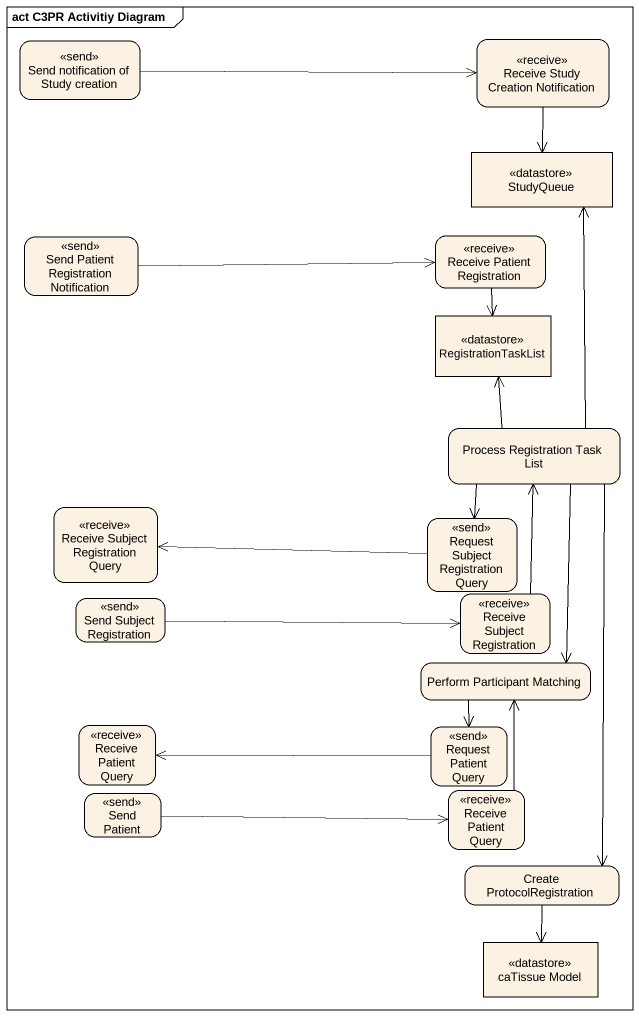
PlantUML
@startuml
mainframe act C3PR Activitiy Diagram
hide empty description
state "Send notification of Study creation" as Send_notification_of_Study <<send>>
state "Receive Study Creation Notification" as Receive_Study_Creation <<receive>>
state StudyQueue <<datastore>>
state "Send Patient Registration Notification" as Send_Patient_Registration <<send>>
state "Receive Patient Registration" as Receive_Patient_Registration <<receive>>
state RegistrationTaskList <<datastore>>
state "Process Registration Task List" as Process_Registration_Task
state "Receive Subject Registration Query" as Receive_Subject <<receive>>
state "Request Subject Registration Query" as Request_Subject <<send>>
state "Send Subject Registration" as Send_Subject_Registration <<send>>
state "Receive Subject Registration" as Receive_Subject_Registration <<receive>>
state "Perform Participant Matching" as Perform_Participant_Matching
state "Receive Patient Query" as Receive_Patient_Query <<receive>>
state "Request Patient Query" as Request_Patient_Query <<send>>
state "Send Patient" as Send_Patient <<send>>
state "Receive Patient Query" as Receive_Patient_Query_2 <<receive>>
state "Create ProtocolRegistration" as Create_ProtocolRegistration
state "caTissue Model" as caTissue_Model <<datastore>>
Send_notification_of_Study -right-> Receive_Study_Creation
Receive_Study_Creation --> StudyQueue
Send_Patient_Registration -right-> Receive_Patient_Registration
Receive_Patient_Registration --> RegistrationTaskList
Process_Registration_Task -up-> StudyQueue
Process_Registration_Task -up-> RegistrationTaskList
Process_Registration_Task --> Request_Subject
Process_Registration_Task --> Perform_Participant_Matching
Process_Registration_Task --> Create_ProtocolRegistration
Request_Subject -left-> Receive_Subject
Send_Subject_Registration -right-> Receive_Subject_Registration
Receive_Subject_Registration -up-> Process_Registration_Task
Perform_Participant_Matching --> Request_Patient_Query
Request_Patient_Query -left-> Receive_Patient_Query
Send_Patient -right-> Receive_Patient_Query_2
Receive_Patient_Query_2 -up-> Perform_Participant_Matching
Create_ProtocolRegistration --> caTissue_Model
@enduml
